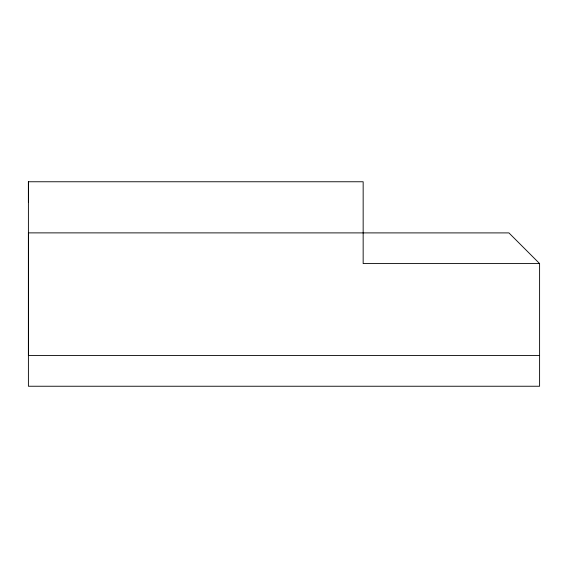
<?xml version="1.0" encoding="UTF-8"?>
<svg xmlns="http://www.w3.org/2000/svg" width="568" height="568" viewBox="0 0 568 568"><rect width="100%" height="100%" fill="white"/><g stroke="black" fill="none" stroke-linecap="round" stroke-linejoin="round"><path stroke-width="0.85" d="M28.4 202.208L28.4 181.76L363.158 181.76L363.158 263.58L539.6 263.58L539.6 386.24L28.4 386.24L28.4 181.76M539.6 355.568L28.4 355.568L28.4 232.88L508.928 232.908L539.6 263.58"/></g></svg>
